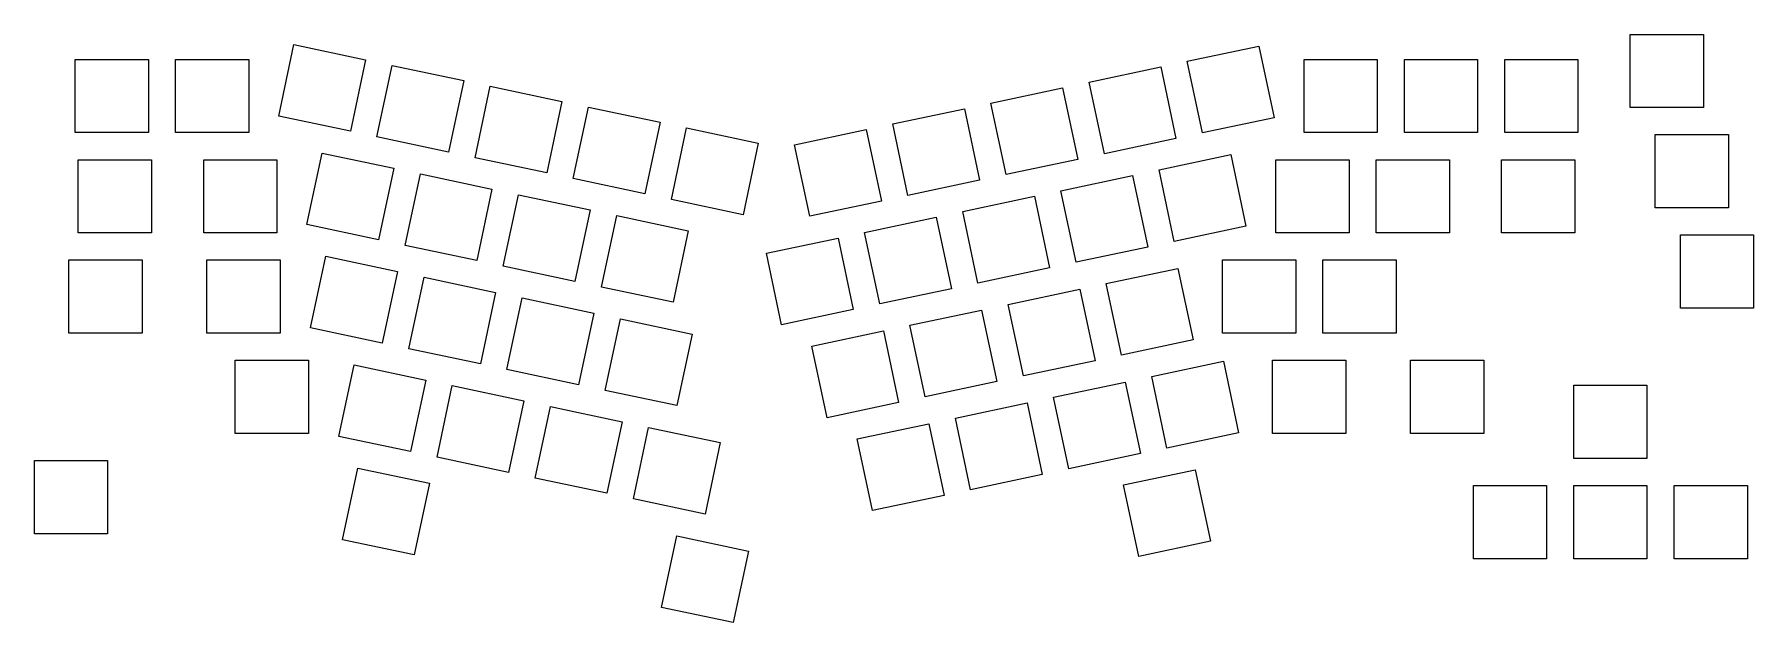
# Model space of a CAD drawing. Extents: x -15 to 312, y -100 to 12.
import ezdxf

# ---------------------------------------------------------------- set-up
doc = ezdxf.new("R2010")
doc.units = 0
doc.layers.add('BLACK', color=7, linetype='CONTINUOUS')

msp = doc.modelspace()

# ---------------------------------------------------------------- linework, layer by layer
at = {"layer": 'BLACK', "linetype": 'CONTINUOUS'}
for p, q in [((288.197, -2.1875), (288.197, 11.7125)), ((288.197, 11.7125), (302.096, 11.7125)), ((302.096, 11.7125), (302.096, -2.1875)), ((-6.95, -6.95), (-6.95, 6.95)), ((-6.95, 6.95), (6.95, 6.95)), ((6.95, 6.95), (6.95, -6.95)), ((12.1, -6.95), (12.1, 6.95)), ((12.1, 6.95), (26, 6.95)), ((26, 6.95), (26, -6.95)), ((31.6867, -3.81011), (34.5766, 9.78614)), ((34.5766, 9.78614), (48.1729, 6.89617)), ((48.1729, 6.89617), (45.2829, -6.70008)), ((204.134, 6.58701), (217.73, 9.47698)), ((207.024, -7.00924), (204.134, 6.58701)), ((217.73, 9.47698), (220.62, -4.11927)), ((226.284, -6.95), (226.284, 6.95)), ((226.284, 6.95), (240.184, 6.95)), ((240.184, 6.95), (240.184, -6.95)), ((245.334, -6.95), (245.334, 6.95)), ((245.334, 6.95), (259.234, 6.95)), ((259.234, 6.95), (259.234, -6.95)), ((264.384, -6.95), (264.384, 6.95)), ((264.384, 6.95), (278.284, 6.95)), ((278.284, 6.95), (278.284, -6.95)), ((50.3204, -7.77082), (53.2103, 5.82543)), ((53.2103, 5.82543), (66.8066, 2.93546)), ((185.5, 2.62629), (199.097, 5.51627)), ((199.097, 5.51627), (201.987, -8.07999)), ((66.8066, 2.93546), (63.9166, -10.6608)), ((68.9541, -11.7315), (71.844, 1.86471)), ((71.844, 1.86471), (85.4403, -1.02526)), ((166.867, -1.33442), (180.463, 1.55555)), ((180.463, 1.55555), (183.353, -12.0407)), ((188.39, -10.97), (185.5, 2.62629)), ((85.4403, -1.02526), (82.5503, -14.6215)), ((87.5878, -15.6923), (90.4778, -2.09601)), ((90.4778, -2.09601), (104.074, -4.98598)), ((148.233, -5.29514), (161.829, -2.40517)), ((161.829, -2.40517), (164.719, -16.0014)), ((169.757, -14.9307), (166.867, -1.33442)), ((302.096, -2.1875), (288.197, -2.1875)), ((45.2829, -6.70008), (31.6867, -3.81011)), ((104.074, -4.98598), (101.184, -18.5822)), ((106.221, -19.653), (109.111, -6.05672)), ((109.111, -6.05672), (122.708, -8.9467)), ((129.599, -9.25586), (143.195, -6.36588)), ((143.195, -6.36588), (146.085, -19.9621)), ((151.123, -18.8914), (148.233, -5.29514)), ((220.62, -4.11927), (207.024, -7.00924)), ((6.95, -6.95), (-6.95, -6.95)), ((26, -6.95), (12.1, -6.95)), ((63.9166, -10.6608), (50.3204, -7.77082)), ((122.708, -8.9467), (119.818, -22.5429)), ((132.489, -22.8521), (129.599, -9.25586)), ((201.987, -8.07999), (188.39, -10.97)), ((240.184, -6.95), (226.284, -6.95)), ((259.234, -6.95), (245.334, -6.95)), ((278.284, -6.95), (264.384, -6.95)), ((292.959, -21.2375), (292.959, -7.3375)), ((292.959, -7.3375), (306.859, -7.3375)), ((306.859, -7.3375), (306.859, -21.2375)), ((-6.35469, -26), (-6.35469, -12.1)), ((-6.35469, -12.1), (7.54531, -12.1)), ((7.54531, -12.1), (7.54531, -26)), ((17.4578, -26), (17.4578, -12.1)), ((17.4578, -12.1), (31.3578, -12.1)), ((31.3578, -12.1), (31.3578, -26)), ((37.0428, -24.4242), (39.9328, -10.8279)), ((39.9328, -10.8279), (53.529, -13.7179)), ((82.5503, -14.6215), (68.9541, -11.7315)), ((183.353, -12.0407), (169.757, -14.9307)), ((198.778, -14.0271), (212.374, -11.1371)), ((212.374, -11.1371), (215.264, -24.7333)), ((220.926, -26), (220.926, -12.1)), ((220.926, -12.1), (234.826, -12.1)), ((234.826, -12.1), (234.826, -26)), ((239.976, -26), (239.976, -12.1)), ((239.976, -12.1), (253.876, -12.1)), ((253.876, -12.1), (253.876, -26)), ((263.789, -26), (263.789, -12.1)), ((263.789, -12.1), (277.689, -12.1)), ((277.689, -12.1), (277.689, -26)), ((53.529, -13.7179), (50.639, -27.3141)), ((55.6765, -28.3849), (58.5665, -14.7886)), ((58.5665, -14.7886), (72.1627, -17.6786)), ((101.184, -18.5822), (87.5878, -15.6923)), ((164.719, -16.0014), (151.123, -18.8914)), ((180.144, -17.9878), (193.74, -15.0978)), ((193.74, -15.0978), (196.63, -28.6941)), ((201.668, -27.6233), (198.778, -14.0271)), ((72.1627, -17.6786), (69.2728, -31.2749)), ((74.3102, -32.3456), (77.2002, -18.7494)), ((77.2002, -18.7494), (90.7964, -21.6393)), ((161.51, -21.9485), (175.107, -19.0585)), ((175.107, -19.0585), (177.997, -32.6548)), ((183.034, -31.584), (180.144, -17.9878)), ((90.7964, -21.6393), (87.9065, -35.2356)), ((92.9439, -36.3063), (95.8339, -22.7101)), ((95.8339, -22.7101), (109.43, -25.6)), ((119.818, -22.5429), (106.221, -19.653)), ((146.085, -19.9621), (132.489, -22.8521)), ((164.4, -35.5447), (161.51, -21.9485)), ((306.859, -21.2375), (292.959, -21.2375)), ((7.54531, -26), (-6.35469, -26)), ((31.3578, -26), (17.4578, -26)), ((50.639, -27.3141), (37.0428, -24.4242)), ((109.43, -25.6), (106.54, -39.1963)), ((142.877, -25.9092), (156.473, -23.0192)), ((145.767, -39.5055), (142.877, -25.9092)), ((156.473, -23.0192), (159.363, -36.6155)), ((215.264, -24.7333), (201.668, -27.6233)), ((234.826, -26), (220.926, -26)), ((253.876, -26), (239.976, -26)), ((277.689, -26), (263.789, -26)), ((69.2728, -31.2749), (55.6765, -28.3849)), ((124.243, -29.8699), (137.839, -26.98)), ((137.839, -26.98), (140.729, -40.5762)), ((196.63, -28.6941), (183.034, -31.584)), ((297.721, -40.2875), (297.721, -26.3875)), ((297.721, -26.3875), (311.621, -26.3875)), ((311.621, -26.3875), (311.621, -40.2875)), ((-8.14063, -45.05), (-8.14063, -31.15)), ((-8.14063, -31.15), (5.75937, -31.15)), ((5.75937, -31.15), (5.75937, -45.05)), ((18.0531, -45.05), (18.0531, -31.15)), ((18.0531, -31.15), (31.9531, -31.15)), ((31.9531, -31.15), (31.9531, -45.05)), ((37.7405, -44.0481), (40.6305, -30.4518)), ((40.6305, -30.4518), (54.2267, -33.3418)), ((87.9065, -35.2356), (74.3102, -32.3456)), ((127.133, -43.4662), (124.243, -29.8699)), ((210.806, -45.05), (210.806, -31.15)), ((210.806, -31.15), (224.706, -31.15)), ((224.706, -31.15), (224.706, -45.05)), ((229.856, -45.05), (229.856, -31.15)), ((229.856, -31.15), (243.756, -31.15)), ((243.756, -31.15), (243.756, -45.05)), ((54.2267, -33.3418), (51.3368, -46.938)), ((56.3742, -48.0088), (59.2642, -34.4125)), ((59.2642, -34.4125), (72.8604, -37.3025)), ((177.997, -32.6548), (164.4, -35.5447)), ((188.763, -35.6313), (202.36, -32.7413)), ((191.653, -49.2276), (188.763, -35.6313)), ((202.36, -32.7413), (205.25, -46.3376)), ((72.8604, -37.3025), (69.9705, -50.8988)), ((75.0079, -51.9695), (77.8979, -38.3733)), ((77.8979, -38.3733), (91.4941, -41.2632)), ((106.54, -39.1963), (92.9439, -36.3063)), ((159.363, -36.6155), (145.767, -39.5055)), ((170.13, -39.592), (183.726, -36.7021)), ((183.726, -36.7021), (186.616, -50.2983)), ((91.4941, -41.2632), (88.6042, -54.8595)), ((93.6416, -55.9302), (96.5316, -42.334)), ((96.5316, -42.334), (110.128, -45.2239)), ((140.729, -40.5762), (127.133, -43.4662)), ((151.496, -43.5527), (165.092, -40.6628)), ((165.092, -40.6628), (167.982, -54.259)), ((173.02, -53.1883), (170.13, -39.592)), ((311.621, -40.2875), (297.721, -40.2875)), ((5.75937, -45.05), (-8.14063, -45.05)), ((31.9531, -45.05), (18.0531, -45.05)), ((51.3368, -46.938), (37.7405, -44.0481)), ((110.128, -45.2239), (107.238, -58.8202)), ((132.862, -47.5135), (146.458, -44.6235)), ((146.458, -44.6235), (149.348, -58.2197)), ((154.386, -57.149), (151.496, -43.5527)), ((224.706, -45.05), (210.806, -45.05)), ((243.756, -45.05), (229.856, -45.05)), ((69.9705, -50.8988), (56.3742, -48.0088)), ((135.752, -61.1097), (132.862, -47.5135)), ((205.25, -46.3376), (191.653, -49.2276)), ((23.4109, -64.1), (23.4109, -50.2)), ((23.4109, -50.2), (37.3109, -50.2)), ((37.3109, -50.2), (37.3109, -64.1)), ((43.0966, -64.6621), (45.9866, -51.0659)), ((45.9866, -51.0659), (59.5829, -53.9559)), ((88.6042, -54.8595), (75.0079, -51.9695)), ((186.616, -50.2983), (173.02, -53.1883)), ((197.382, -53.2748), (210.979, -50.3849)), ((210.979, -50.3849), (213.869, -63.9811)), ((220.331, -64.1), (220.331, -50.2)), ((220.331, -50.2), (234.231, -50.2)), ((234.231, -50.2), (234.231, -64.1)), ((246.525, -64.1), (246.525, -50.2)), ((246.525, -50.2), (260.425, -50.2)), ((260.425, -50.2), (260.425, -64.1)), ((59.5829, -53.9559), (56.6929, -67.5521)), ((61.7303, -68.6229), (64.6203, -55.0266)), ((64.6203, -55.0266), (78.2166, -57.9166)), ((167.982, -54.259), (154.386, -57.149)), ((178.749, -57.2356), (192.345, -54.3456)), ((192.345, -54.3456), (195.235, -67.9418)), ((200.272, -66.8711), (197.382, -53.2748)), ((277.481, -68.8625), (277.481, -54.9625)), ((277.481, -54.9625), (291.381, -54.9625)), ((291.381, -54.9625), (291.381, -68.8625)), ((78.2166, -57.9166), (75.3266, -71.5128)), ((107.238, -58.8202), (93.6416, -55.9302)), ((149.348, -58.2197), (135.752, -61.1097)), ((160.115, -61.1963), (173.711, -58.3063)), ((173.711, -58.3063), (176.601, -71.9026)), ((181.639, -70.8318), (178.749, -57.2356)), ((80.3641, -72.5836), (83.254, -58.9873)), ((83.254, -58.9873), (96.8503, -61.8773)), ((96.8503, -61.8773), (93.9603, -75.4735)), ((163.005, -74.7925), (160.115, -61.1963)), ((37.3109, -64.1), (23.4109, -64.1)), ((56.6929, -67.5521), (43.0966, -64.6621)), ((98.9978, -76.5443), (101.888, -62.948)), ((101.888, -62.948), (115.484, -65.838)), ((141.481, -65.157), (155.078, -62.267)), ((144.371, -78.7532), (141.481, -65.157)), ((155.078, -62.267), (157.968, -75.8633)), ((213.869, -63.9811), (200.272, -66.8711)), ((234.231, -64.1), (220.331, -64.1)), ((260.425, -64.1), (246.525, -64.1)), ((115.484, -65.838), (112.594, -79.4343)), ((195.235, -67.9418), (181.639, -70.8318)), ((-14.6891, -83.15), (-14.6891, -69.25)), ((-14.6891, -69.25), (-0.78906, -69.25)), ((-0.78906, -69.25), (-0.78906, -83.15)), ((43.7943, -84.286), (46.6843, -70.6898)), ((46.6843, -70.6898), (60.2806, -73.5798)), ((75.3266, -71.5128), (61.7303, -68.6229)), ((192.026, -73.8889), (205.623, -70.9989)), ((205.623, -70.9989), (208.513, -84.5952)), ((291.381, -68.8625), (277.481, -68.8625)), ((60.2806, -73.5798), (57.3906, -87.176)), ((93.9603, -75.4735), (80.3641, -72.5836)), ((176.601, -71.9026), (163.005, -74.7925)), ((194.916, -87.4852), (192.026, -73.8889)), ((258.431, -87.9125), (258.431, -74.0125)), ((258.431, -74.0125), (272.331, -74.0125)), ((272.331, -74.0125), (272.331, -87.9125)), ((277.481, -87.9125), (277.481, -74.0125)), ((277.481, -74.0125), (291.381, -74.0125)), ((291.381, -74.0125), (291.381, -87.9125)), ((296.531, -87.9125), (296.531, -74.0125)), ((296.531, -74.0125), (310.431, -74.0125)), ((310.431, -74.0125), (310.431, -87.9125)), ((112.594, -79.4343), (98.9978, -76.5443)), ((157.968, -75.8633), (144.371, -78.7532)), ((-0.78906, -83.15), (-14.6891, -83.15)), ((57.3906, -87.176), (43.7943, -84.286)), ((104.354, -97.1584), (107.244, -83.5621)), ((107.244, -83.5621), (120.84, -86.4521)), ((208.513, -84.5952), (194.916, -87.4852)), ((120.84, -86.4521), (117.95, -100.048)), ((272.331, -87.9125), (258.431, -87.9125)), ((291.381, -87.9125), (277.481, -87.9125)), ((310.431, -87.9125), (296.531, -87.9125)), ((117.95, -100.048), (104.354, -97.1584))]:
    msp.add_line(p, q, dxfattribs=at)

doc.saveas('drawing.dxf')
